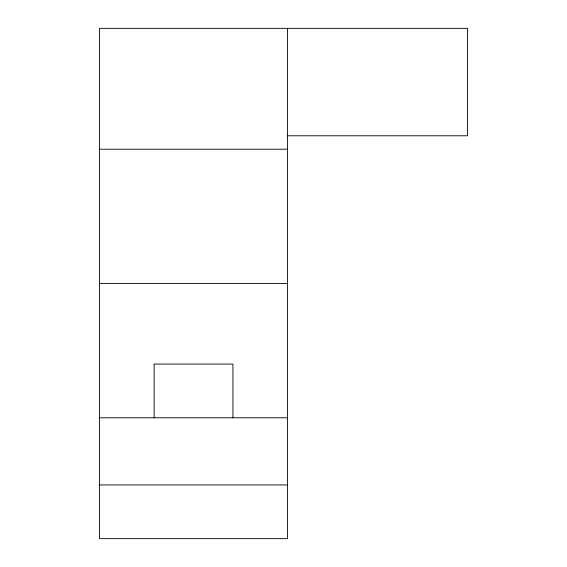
<?xml version="1.0" encoding="UTF-8"?>
<svg xmlns="http://www.w3.org/2000/svg" width="567" height="567" viewBox="0 0 567 567"><rect width="100%" height="100%" fill="white"/><g stroke="black" fill="none" stroke-linecap="round" stroke-linejoin="round"><path stroke-width="0.85" d="M287.526 135.782L467.477 135.782L467.477 28.35L99.523 28.35L99.523 538.65L287.526 538.65L287.526 28.35M99.523 149.213L287.526 149.213M99.523 283.5L287.526 283.5M99.523 417.787L287.526 417.787M99.523 484.934L287.526 484.934M232.931 417.787L232.931 364.071L154.125 364.071L154.125 417.787"/></g></svg>
